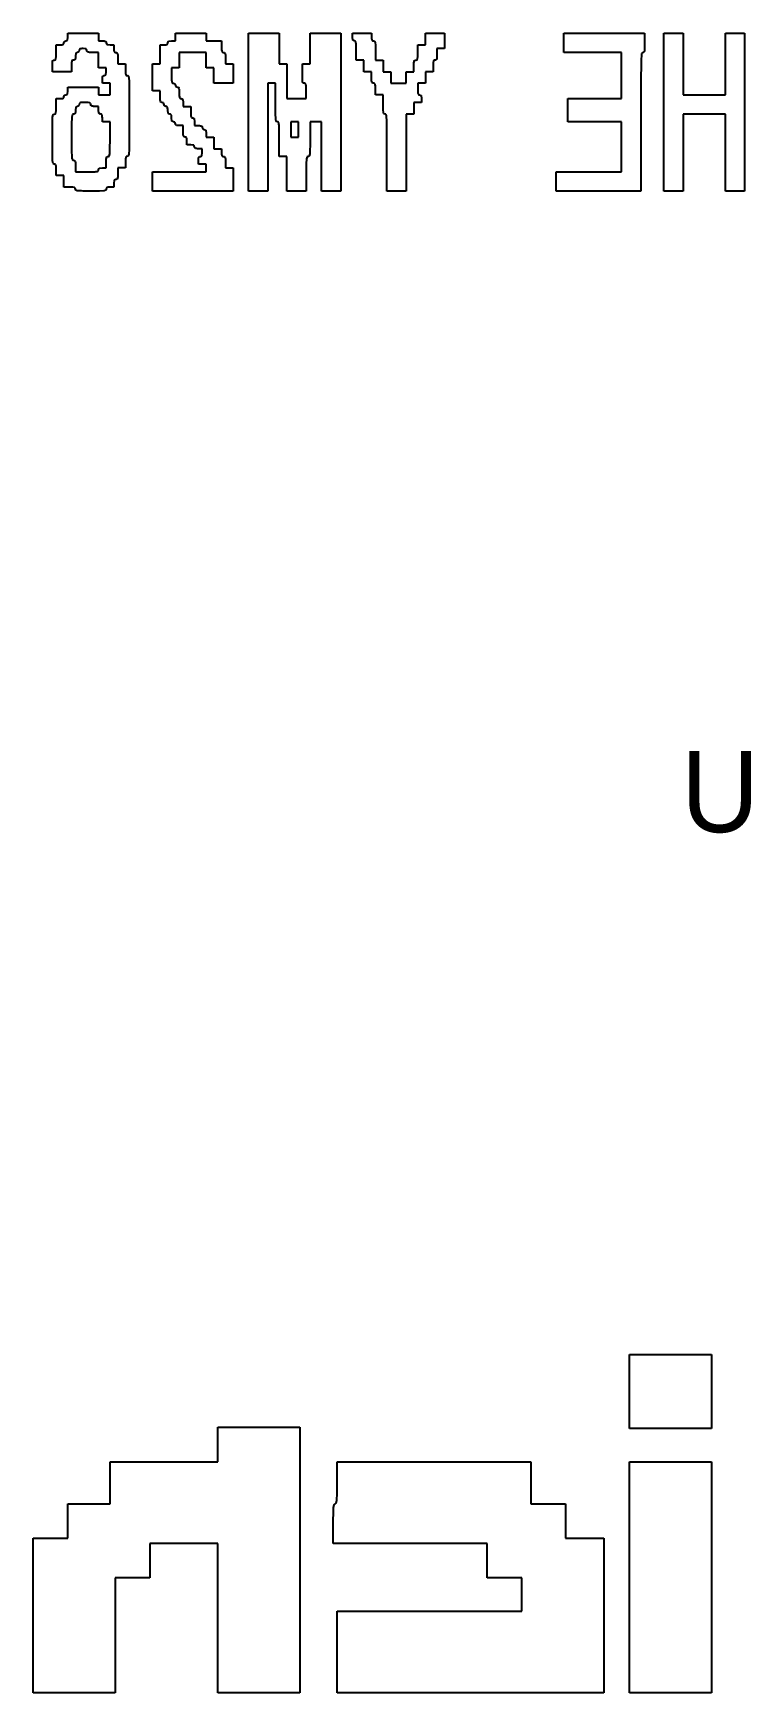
# Model space of a CAD drawing. Header units: millimetres. Extents: x 1.5 to 5.45, y 1.5 to 5.45.
# Drawn here: x 3.18 to 3.575, y 3.652 to 4.574 of the extents above; entities that cross this region are included whole.
import ezdxf

# ---------------------------------------------------------------- set-up
doc = ezdxf.new("R2010")
doc.units = ezdxf.units.MM
doc.header["$MEASUREMENT"] = 0
doc.layers.add('BottomOverlay', color=54, linetype='Continuous')
doc.layers.add('TopOverlay', color=2, linetype='Continuous')

# ---------------------------------------------------------------- blocks, each defined once
blk = doc.blocks.new('NATALIE_MD_1')
at = {"layer": 'BottomOverlay'}
for p, q in [((0.31144, 0.51889), (0.31144, 0.56)), ((0.31144, 0.56), (0.35701, 0.56)), ((0.35701, 0.56), (0.35701, 0.51889)), ((0.0829, 0.50045), (0.0829, 0.51959)), ((0.0829, 0.51959), (0.12846, 0.51959)), ((0.12846, 0.51959), (0.12846, 0.37215)), ((0.31144, 0.51889), (0.31144, 0.51889)), ((0.35701, 0.51889), (0.31144, 0.51889)), ((0.02309, 0.47706), (0.02309, 0.50045)), ((0.02309, 0.50045), (0.0829, 0.50045)), ((0.14911, 0.48876), (0.14911, 0.50045)), ((0.14911, 0.50045), (0.25662, 0.50045)), ((0.25662, 0.50045), (0.25662, 0.47706)), ((0.31144, 0.37215), (0.31144, 0.50045)), ((0.31144, 0.50045), (0.35701, 0.50045)), ((0.35701, 0.50045), (0.35701, 0.37215)), ((0.14907, 0.48274), (0.14911, 0.48876)), ((0.14859, 0.47749), (0.14892, 0.47919)), ((0.14892, 0.47919), (0.14907, 0.48274)), ((-0.0004, 0.45792), (-0.0004, 0.47706)), ((-0.0004, 0.47706), (0.02309, 0.47706)), ((0.14698, 0.46921), (0.147, 0.47054)), ((0.147, 0.47054), (0.14701, 0.47171)), ((0.14701, 0.47171), (0.14704, 0.47274)), ((0.14704, 0.47274), (0.14707, 0.47363)), ((0.14707, 0.47363), (0.14712, 0.4744)), ((0.14712, 0.4744), (0.14717, 0.47505)), ((0.14717, 0.47505), (0.14723, 0.47559)), ((0.14723, 0.47559), (0.14731, 0.47604)), ((0.14731, 0.47604), (0.14739, 0.47639)), ((0.14739, 0.47639), (0.1475, 0.47665)), ((0.1475, 0.47665), (0.14761, 0.47684)), ((0.14761, 0.47684), (0.14774, 0.47697)), ((0.14774, 0.47697), (0.14788, 0.47704)), ((0.14788, 0.47704), (0.14804, 0.47706)), ((0.14804, 0.47706), (0.14859, 0.47749)), ((0.25662, 0.47706), (0.27584, 0.47706)), ((0.27584, 0.47706), (0.27584, 0.45792)), ((0.14697, 0.46607), (0.14698, 0.46773)), ((0.14697, 0.45509), (0.14697, 0.46607)), ((0.14698, 0.46773), (0.14698, 0.46921)), ((-0.01963, 0.37215), (-0.01963, 0.45792)), ((-0.01963, 0.45792), (-0.0004, 0.45792)), ((0.0829, 0.45509), (0.04516, 0.45509)), ((0.04516, 0.45509), (0.04516, 0.43595)), ((0.0829, 0.37215), (0.0829, 0.45509)), ((0.23241, 0.45509), (0.14697, 0.45509)), ((0.23241, 0.43595), (0.23241, 0.45509)), ((0.27584, 0.45792), (0.2972, 0.45792)), ((0.2972, 0.45792), (0.2972, 0.41503)), ((0.04516, 0.43595), (0.02594, 0.43595)), ((0.02594, 0.43595), (0.02594, 0.40405)), ((0.25163, 0.43595), (0.23241, 0.43595)), ((0.25163, 0.41752), (0.25163, 0.43595)), ((0.14911, 0.37215), (0.14911, 0.41752)), ((0.14911, 0.41752), (0.25163, 0.41752)), ((0.2972, 0.41503), (0.2972, 0.41503)), ((0.2972, 0.41503), (0.2972, 0.37215)), ((0.02594, 0.40405), (0.02594, 0.40405)), ((0.02594, 0.40405), (0.02594, 0.37215)), ((0.02594, 0.37215), (-0.01963, 0.37215)), ((0.12846, 0.37215), (0.0829, 0.37215)), ((0.2972, 0.37215), (0.14911, 0.37215)), ((0.31144, 0.37215), (0.31144, 0.37215)), ((0.35701, 0.37215), (0.31144, 0.37215))]:
    blk.add_line(p, q, dxfattribs=at)
blk = doc.blocks.new('NATALIE_HEART_FIRE_4')
at = {"layer": 'BottomOverlay'}
for p, q in [((-0.05686, -0.02209), (-0.05686, -0.01781)), ((-0.05686, -0.01781), (-0.05473, -0.01781)), ((-0.05473, -0.01781), (-0.05413, -0.0178)), ((-0.05413, -0.0178), (-0.05364, -0.01777)), ((-0.05364, -0.01777), (-0.05327, -0.01771)), ((-0.05327, -0.01771), (-0.05299, -0.01761)), ((-0.05299, -0.01761), (-0.0528, -0.01747)), ((-0.0528, -0.01747), (-0.05268, -0.01728)), ((-0.05268, -0.01728), (-0.05261, -0.01704)), ((-0.05261, -0.01704), (-0.05259, -0.01674)), ((-0.05259, -0.01674), (-0.05233, -0.01594)), ((-0.05233, -0.01594), (-0.05153, -0.01567)), ((-0.05153, -0.01567), (-0.05066, -0.01527)), ((-0.05066, -0.01527), (-0.05046, -0.01354)), ((-0.05046, -0.01354), (-0.05046, -0.0114)), ((-0.05046, -0.0114), (-0.03338, -0.0114)), ((-0.03338, -0.0114), (-0.03338, -0.01567)), ((-0.03338, -0.01567), (-0.03124, -0.01567)), ((-0.03124, -0.01567), (-0.03064, -0.01568)), ((-0.03064, -0.01568), (-0.03016, -0.01571)), ((-0.03016, -0.01571), (-0.02978, -0.01578)), ((-0.02978, -0.01578), (-0.02951, -0.01587)), ((-0.02951, -0.01587), (-0.02931, -0.01601)), ((-0.02931, -0.01601), (-0.02919, -0.0162)), ((-0.02919, -0.0162), (-0.02912, -0.01644)), ((-0.02912, -0.01644), (-0.0291, -0.01674)), ((-0.0291, -0.01674), (-0.02871, -0.01761)), ((-0.02871, -0.01761), (-0.02697, -0.01781)), ((-0.02697, -0.01781), (-0.02483, -0.01781)), ((-0.02483, -0.01781), (-0.02483, -0.01995)), ((0.00079, -0.0285), (0.00079, -0.01781)), ((0.00079, -0.01781), (0.00292, -0.01781)), ((0.00292, -0.01781), (0.00353, -0.0178)), ((0.00353, -0.0178), (0.00401, -0.01777)), ((0.00401, -0.01777), (0.00438, -0.01771)), ((0.00438, -0.01771), (0.00466, -0.01761)), ((0.00466, -0.01761), (0.00485, -0.01747)), ((0.00485, -0.01747), (0.00497, -0.01728)), ((0.00497, -0.01728), (0.00504, -0.01704)), ((0.00504, -0.01704), (0.00506, -0.01674)), ((0.00506, -0.01674), (0.00546, -0.01587)), ((0.00546, -0.01587), (0.00719, -0.01567)), ((0.00719, -0.01567), (0.00933, -0.01567)), ((0.00933, -0.01567), (0.00933, -0.0114)), ((0.00933, -0.0114), (0.02641, -0.0114)), ((0.02641, -0.0114), (0.02641, -0.01567)), ((0.02641, -0.01567), (0.03495, -0.01567)), ((0.03495, -0.01567), (0.03495, -0.01888)), ((0.0499, -0.09905), (0.0499, -0.0114)), ((0.0499, -0.0114), (0.06698, -0.0114)), ((0.06698, -0.0114), (0.06698, -0.0285)), ((0.08406, -0.0285), (0.08406, -0.0114)), ((0.08406, -0.0114), (0.10114, -0.0114)), ((0.10114, -0.0114), (0.10114, -0.09905)), ((0.10755, -0.01354), (0.10755, -0.0114)), ((0.10755, -0.0114), (0.11822, -0.0114)), ((0.10775, -0.01527), (0.10755, -0.01354)), ((0.10861, -0.01567), (0.10775, -0.01527)), ((0.10879, -0.01568), (0.10861, -0.01567)), ((0.10895, -0.0157), (0.10879, -0.01568)), ((0.10908, -0.01574), (0.10895, -0.0157)), ((0.1092, -0.01581), (0.10908, -0.01574)), ((0.1093, -0.01591), (0.1092, -0.01581)), ((0.10939, -0.01605), (0.1093, -0.01591)), ((0.10946, -0.01624), (0.10939, -0.01605)), ((0.10952, -0.01648), (0.10946, -0.01624)), ((0.10957, -0.01677), (0.10952, -0.01648)), ((0.10961, -0.01713), (0.10957, -0.01677)), ((0.10964, -0.01757), (0.10961, -0.01713)), ((0.10966, -0.01808), (0.10964, -0.01757)), ((0.10967, -0.01867), (0.10966, -0.01808)), ((0.11822, -0.0114), (0.11822, -0.01354)), ((0.11822, -0.01354), (0.11823, -0.01414)), ((0.11823, -0.01414), (0.11826, -0.01462)), ((0.11826, -0.01462), (0.11833, -0.01499)), ((0.11833, -0.01499), (0.11842, -0.01527)), ((0.11842, -0.01527), (0.11856, -0.01547)), ((0.11856, -0.01547), (0.11875, -0.01559)), ((0.11875, -0.01559), (0.11899, -0.01565)), ((0.11899, -0.01565), (0.11929, -0.01567)), ((0.11929, -0.01567), (0.11988, -0.01581)), ((0.11988, -0.01581), (0.1202, -0.01648)), ((0.1202, -0.01648), (0.12033, -0.01808)), ((0.12033, -0.01808), (0.12036, -0.02102)), ((0.14385, -0.02209), (0.14385, -0.01781)), ((0.14385, -0.01781), (0.14812, -0.01781)), ((0.14812, -0.01781), (0.14812, -0.0114)), ((0.14812, -0.0114), (0.15879, -0.0114)), ((0.15879, -0.0114), (0.15879, -0.01995)), ((0.22498, -0.02209), (0.22498, -0.0114)), ((0.22498, -0.0114), (0.26982, -0.0114)), ((0.26982, -0.0184), (0.26981, -0.01909)), ((0.26982, -0.0114), (0.26982, -0.01674)), ((0.26982, -0.01674), (0.26982, -0.01762)), ((0.26982, -0.01762), (0.26982, -0.0184)), ((0.2805, -0.09905), (0.2805, -0.0114)), ((0.2805, -0.0114), (0.29117, -0.0114)), ((0.29117, -0.0114), (0.29117, -0.0456)), ((0.31466, -0.0456), (0.31466, -0.0114)), ((0.31466, -0.0114), (0.32534, -0.0114)), ((0.32534, -0.0114), (0.32534, -0.09905)), ((-0.05896, -0.02787), (-0.05891, -0.0273)), ((-0.05891, -0.0273), (-0.05882, -0.0269)), ((-0.05882, -0.0269), (-0.05869, -0.02662)), ((-0.05869, -0.02662), (-0.0585, -0.02646)), ((-0.0585, -0.02646), (-0.05825, -0.02638)), ((-0.05825, -0.02638), (-0.05793, -0.02636)), ((-0.05793, -0.02636), (-0.05735, -0.02625)), ((-0.05735, -0.02625), (-0.05703, -0.02569)), ((-0.05703, -0.02569), (-0.05689, -0.02441)), ((-0.05689, -0.02441), (-0.05686, -0.02209)), ((-0.04814, -0.0269), (-0.04829, -0.02787)), ((-0.04782, -0.02646), (-0.04814, -0.0269)), ((-0.04725, -0.02636), (-0.04782, -0.02646)), ((-0.04695, -0.02634), (-0.04725, -0.02636)), ((-0.04671, -0.02628), (-0.04695, -0.02634)), ((-0.04653, -0.02616), (-0.04671, -0.02628)), ((-0.04639, -0.02596), (-0.04653, -0.02616)), ((-0.04629, -0.02568), (-0.04639, -0.02596)), ((-0.04623, -0.02531), (-0.04629, -0.02568)), ((-0.0462, -0.02483), (-0.04623, -0.02531)), ((-0.04619, -0.02422), (-0.0462, -0.02483)), ((-0.04599, -0.02249), (-0.04619, -0.02422)), ((-0.04512, -0.02209), (-0.04599, -0.02249)), ((-0.04432, -0.02182), (-0.04512, -0.02209)), ((-0.04405, -0.02102), (-0.04432, -0.02182)), ((-0.04403, -0.02072), (-0.04405, -0.02102)), ((-0.04397, -0.02048), (-0.04403, -0.02072)), ((-0.04385, -0.02029), (-0.04397, -0.02048)), ((-0.04365, -0.02015), (-0.04385, -0.02029)), ((-0.04337, -0.02005), (-0.04365, -0.02015)), ((-0.043, -0.01999), (-0.04337, -0.02005)), ((-0.04252, -0.01996), (-0.043, -0.01999)), ((-0.04192, -0.01995), (-0.04252, -0.01996)), ((-0.04018, -0.02015), (-0.04192, -0.01995)), ((-0.03978, -0.02102), (-0.04018, -0.02015)), ((-0.03976, -0.02134), (-0.03978, -0.02102)), ((-0.03968, -0.02159), (-0.03976, -0.02134)), ((-0.03952, -0.02177), (-0.03968, -0.02159)), ((-0.03925, -0.02191), (-0.03952, -0.02177)), ((-0.03884, -0.022), (-0.03925, -0.02191)), ((-0.03828, -0.02205), (-0.03884, -0.022)), ((-0.03753, -0.02208), (-0.03828, -0.02205)), ((-0.03658, -0.02209), (-0.03753, -0.02208)), ((-0.03338, -0.02209), (-0.03658, -0.02209)), ((-0.03338, -0.03064), (-0.03338, -0.02209)), ((-0.02483, -0.01995), (-0.02483, -0.02055)), ((-0.02483, -0.02055), (-0.02479, -0.02103)), ((-0.02479, -0.02103), (-0.02473, -0.02141)), ((-0.02473, -0.02141), (-0.02463, -0.02169)), ((-0.02463, -0.02169), (-0.0245, -0.02188)), ((-0.0245, -0.02188), (-0.02431, -0.022)), ((-0.02431, -0.022), (-0.02407, -0.02207)), ((-0.02407, -0.02207), (-0.02377, -0.02209)), ((-0.02377, -0.02209), (-0.0232, -0.02219)), ((-0.0232, -0.02219), (-0.02288, -0.02262)), ((-0.02288, -0.02262), (-0.02273, -0.02359)), ((-0.02273, -0.02359), (-0.0227, -0.02529)), ((-0.0227, -0.02529), (-0.0227, -0.0285)), ((0.02641, -0.02209), (0.01146, -0.02209)), ((0.01146, -0.02209), (0.01146, -0.03064)), ((0.02641, -0.03064), (0.02641, -0.02209)), ((0.03495, -0.01888), (0.03496, -0.01984)), ((0.03496, -0.01984), (0.03498, -0.02058)), ((0.03498, -0.02058), (0.03504, -0.02115)), ((0.03504, -0.02115), (0.03513, -0.02155)), ((0.03513, -0.02155), (0.03526, -0.02182)), ((0.03526, -0.02182), (0.03545, -0.02199)), ((0.03545, -0.02199), (0.0357, -0.02207)), ((0.0357, -0.02207), (0.03602, -0.02209)), ((0.03602, -0.02209), (0.03659, -0.02219)), ((0.03659, -0.02219), (0.03691, -0.02262)), ((0.03691, -0.02262), (0.03705, -0.02359)), ((0.03705, -0.02359), (0.03709, -0.02529)), ((0.03709, -0.02529), (0.03709, -0.0285)), ((0.10968, -0.01936), (0.10967, -0.01867)), ((0.10968, -0.02014), (0.10968, -0.01936)), ((0.10968, -0.02102), (0.10968, -0.02014)), ((0.10968, -0.02636), (0.10968, -0.02102)), ((0.11395, -0.02636), (0.10968, -0.02636)), ((0.11395, -0.03277), (0.11395, -0.02636)), ((0.12036, -0.02102), (0.12036, -0.02636)), ((0.12036, -0.02636), (0.12463, -0.02636)), ((0.12463, -0.02636), (0.12463, -0.03277)), ((0.14174, -0.02787), (0.1418, -0.0273)), ((0.1418, -0.0273), (0.14189, -0.0269)), ((0.14189, -0.0269), (0.14202, -0.02662)), ((0.14202, -0.02662), (0.14221, -0.02646)), ((0.14221, -0.02646), (0.14246, -0.02638)), ((0.14246, -0.02638), (0.14278, -0.02636)), ((0.14278, -0.02636), (0.14336, -0.02625)), ((0.14336, -0.02625), (0.14368, -0.02569)), ((0.14368, -0.02569), (0.14382, -0.02441)), ((0.14382, -0.02441), (0.14385, -0.02209)), ((0.15256, -0.0269), (0.15242, -0.02787)), ((0.15289, -0.02646), (0.15256, -0.0269)), ((0.15345, -0.02636), (0.15289, -0.02646)), ((0.15377, -0.02634), (0.15345, -0.02636)), ((0.15402, -0.02626), (0.15377, -0.02634)), ((0.15421, -0.0261), (0.15402, -0.02626)), ((0.15434, -0.02583), (0.15421, -0.0261)), ((0.15443, -0.02542), (0.15434, -0.02583)), ((0.15449, -0.02486), (0.15443, -0.02542)), ((0.15451, -0.02411), (0.15449, -0.02486)), ((0.15452, -0.02316), (0.15451, -0.02411)), ((0.15879, -0.01995), (0.15452, -0.01995)), ((0.15452, -0.01995), (0.15452, -0.02316)), ((0.25701, -0.02209), (0.22498, -0.02209)), ((0.25701, -0.04774), (0.25701, -0.02209)), ((0.26782, -0.02703), (0.2677, -0.03847)), ((0.26814, -0.02274), (0.26782, -0.02703)), ((0.26875, -0.02209), (0.26814, -0.02274)), ((0.26893, -0.02208), (0.26875, -0.02209)), ((0.26909, -0.02206), (0.26893, -0.02208)), ((0.26922, -0.02202), (0.26909, -0.02206)), ((0.26934, -0.02195), (0.26922, -0.02202)), ((0.26944, -0.02185), (0.26934, -0.02195)), ((0.26953, -0.02171), (0.26944, -0.02185)), ((0.2696, -0.02152), (0.26953, -0.02171)), ((0.26966, -0.02128), (0.2696, -0.02152)), ((0.26971, -0.02099), (0.26966, -0.02128)), ((0.26975, -0.02063), (0.26971, -0.02099)), ((0.26978, -0.02019), (0.26975, -0.02063)), ((0.2698, -0.01968), (0.26978, -0.02019)), ((0.26981, -0.01909), (0.2698, -0.01968)), ((-0.059, -0.02957), (-0.05899, -0.02861)), ((-0.059, -0.03277), (-0.059, -0.02957)), ((-0.04832, -0.03277), (-0.059, -0.03277)), ((-0.05899, -0.02861), (-0.05896, -0.02787)), ((-0.04829, -0.02787), (-0.04832, -0.02957)), ((-0.04832, -0.02957), (-0.04832, -0.03277)), ((-0.0291, -0.03064), (-0.03338, -0.03064)), ((-0.03124, -0.03705), (-0.03123, -0.03645)), ((-0.03123, -0.03645), (-0.0312, -0.03597)), ((-0.0312, -0.03597), (-0.03114, -0.03559)), ((-0.03114, -0.03559), (-0.03104, -0.03531)), ((-0.03104, -0.03531), (-0.0309, -0.03512)), ((-0.0309, -0.03512), (-0.03072, -0.035)), ((-0.03072, -0.035), (-0.03047, -0.03493)), ((-0.03047, -0.03493), (-0.03017, -0.03491)), ((-0.03017, -0.03491), (-0.02931, -0.03451)), ((-0.02931, -0.03451), (-0.0291, -0.03277)), ((-0.0291, -0.03277), (-0.0291, -0.03064)), ((-0.0227, -0.0285), (-0.01843, -0.0285)), ((-0.01843, -0.0285), (-0.01843, -0.03171)), ((-0.01843, -0.03171), (-0.01842, -0.03266)), ((-0.01842, -0.03266), (-0.0184, -0.03341)), ((-0.0184, -0.03341), (-0.01834, -0.03397)), ((-0.01834, -0.03397), (-0.01825, -0.03438)), ((-0.01825, -0.03438), (-0.01812, -0.03465)), ((-0.01812, -0.03465), (-0.01793, -0.03481)), ((-0.01793, -0.03481), (-0.01768, -0.03489)), ((-0.01768, -0.03489), (-0.01736, -0.03491)), ((-0.01736, -0.03491), (-0.01675, -0.03531)), ((-0.01675, -0.03531), (-0.01643, -0.03785)), ((-0.00348, -0.04346), (-0.00348, -0.0285)), ((-0.00348, -0.0285), (0.00079, -0.0285)), ((0.01146, -0.03064), (0.00719, -0.03064)), ((0.00719, -0.03064), (0.00719, -0.03491)), ((0.00719, -0.03491), (0.00719, -0.03561)), ((0.00719, -0.03561), (0.0072, -0.03622)), ((0.0072, -0.03622), (0.00721, -0.03676)), ((0.00721, -0.03676), (0.00722, -0.03723)), ((0.03068, -0.03064), (0.02641, -0.03064)), ((0.03068, -0.03919), (0.03068, -0.03064)), ((0.03709, -0.0285), (0.04136, -0.0285)), ((0.04136, -0.0285), (0.04136, -0.03919)), ((0.06698, -0.0285), (0.07125, -0.0285)), ((0.07125, -0.0285), (0.07125, -0.04774)), ((0.07979, -0.03384), (0.07979, -0.0285)), ((0.07979, -0.0285), (0.08406, -0.0285)), ((0.07982, -0.03678), (0.07979, -0.03384)), ((0.07995, -0.03839), (0.07982, -0.03678)), ((0.11822, -0.03277), (0.11395, -0.03277)), ((0.11822, -0.03598), (0.11822, -0.03277)), ((0.11826, -0.03769), (0.11822, -0.03598)), ((0.12463, -0.03277), (0.1289, -0.03277)), ((0.1289, -0.03277), (0.1289, -0.03919)), ((0.13744, -0.03919), (0.13744, -0.03277)), ((0.13744, -0.03277), (0.14171, -0.03277)), ((0.14171, -0.02957), (0.14172, -0.02861)), ((0.14171, -0.03277), (0.14171, -0.02957)), ((0.14172, -0.02861), (0.14174, -0.02787)), ((0.15239, -0.03277), (0.14812, -0.03277)), ((0.14812, -0.03277), (0.14812, -0.03919)), ((0.15242, -0.02787), (0.15239, -0.02957)), ((0.15239, -0.02957), (0.15239, -0.03277)), ((-0.05259, -0.04667), (-0.05233, -0.04587)), ((-0.05233, -0.04587), (-0.05153, -0.0456)), ((-0.05153, -0.0456), (-0.05066, -0.0452)), ((-0.05066, -0.0452), (-0.05046, -0.04346)), ((-0.05046, -0.04346), (-0.05046, -0.04133)), ((-0.05046, -0.04133), (-0.03338, -0.04133)), ((-0.03338, -0.04133), (-0.03338, -0.0456)), ((-0.03338, -0.0456), (-0.02697, -0.0456)), ((-0.03124, -0.03919), (-0.03124, -0.03705)), ((-0.02697, -0.03919), (-0.03124, -0.03919)), ((-0.02697, -0.0456), (-0.02697, -0.03919)), ((-0.01643, -0.03785), (-0.01631, -0.04453)), ((-0.01631, -0.04453), (-0.0163, -0.05736)), ((0.00079, -0.04346), (-0.00348, -0.04346)), ((0.00079, -0.04667), (0.00079, -0.04346)), ((0.00722, -0.03723), (0.00724, -0.03764)), ((0.00724, -0.03764), (0.00727, -0.03799)), ((0.00727, -0.03799), (0.00731, -0.03828)), ((0.00731, -0.03828), (0.00736, -0.03852)), ((0.00736, -0.03852), (0.00742, -0.03872)), ((0.00742, -0.03872), (0.00749, -0.03887)), ((0.00749, -0.03887), (0.00758, -0.03899)), ((0.00758, -0.03899), (0.00768, -0.03907)), ((0.00768, -0.03907), (0.0078, -0.03913)), ((0.0078, -0.03913), (0.00793, -0.03917)), ((0.00793, -0.03917), (0.00809, -0.03918)), ((0.00809, -0.03918), (0.00826, -0.03919)), ((0.00826, -0.03919), (0.00906, -0.03946)), ((0.00906, -0.03946), (0.00959, -0.04106)), ((0.00959, -0.04106), (0.0104, -0.04133)), ((0.0104, -0.04133), (0.01096, -0.04143)), ((0.01096, -0.04143), (0.01128, -0.04186)), ((0.01128, -0.04186), (0.01143, -0.04283)), ((0.01143, -0.04283), (0.01146, -0.04453)), ((0.01146, -0.04453), (0.01147, -0.04549)), ((0.01147, -0.04549), (0.0115, -0.04624)), ((0.04136, -0.03919), (0.03068, -0.03919)), ((0.06484, -0.03919), (0.06057, -0.03919)), ((0.06057, -0.03919), (0.06057, -0.09905)), ((0.06484, -0.04988), (0.06484, -0.03919)), ((0.08027, -0.03906), (0.07995, -0.03839)), ((0.08086, -0.03919), (0.08027, -0.03906)), ((0.08103, -0.03919), (0.08086, -0.03919)), ((0.08118, -0.03921), (0.08103, -0.03919)), ((0.08132, -0.03925), (0.08118, -0.03921)), ((0.08144, -0.03931), (0.08132, -0.03925)), ((0.08154, -0.03939), (0.08144, -0.03931)), ((0.08163, -0.03951), (0.08154, -0.03939)), ((0.0817, -0.03966), (0.08163, -0.03951)), ((0.08176, -0.03986), (0.0817, -0.03966)), ((0.08181, -0.0401), (0.08176, -0.03986)), ((0.08185, -0.04039), (0.08181, -0.0401)), ((0.08187, -0.04074), (0.08185, -0.04039)), ((0.0819, -0.04114), (0.08187, -0.04074)), ((0.08191, -0.04161), (0.0819, -0.04114)), ((0.08192, -0.04216), (0.08191, -0.04161)), ((0.08192, -0.04277), (0.08192, -0.04216)), ((0.08192, -0.04346), (0.08192, -0.04277)), ((0.08192, -0.04774), (0.08192, -0.04346)), ((0.1184, -0.03865), (0.11826, -0.03769)), ((0.11872, -0.03909), (0.1184, -0.03865)), ((0.11929, -0.03919), (0.11872, -0.03909)), ((0.11961, -0.03921), (0.11929, -0.03919)), ((0.11986, -0.03929), (0.11961, -0.03921)), ((0.12005, -0.03945), (0.11986, -0.03929)), ((0.12018, -0.03972), (0.12005, -0.03945)), ((0.12027, -0.04013), (0.12018, -0.03972)), ((0.12032, -0.04069), (0.12027, -0.04013)), ((0.12035, -0.04144), (0.12032, -0.04069)), ((0.12036, -0.0424), (0.12035, -0.04144)), ((0.12036, -0.0456), (0.12036, -0.0424)), ((0.12463, -0.0456), (0.12036, -0.0456)), ((0.12463, -0.05095), (0.12463, -0.0456)), ((0.1289, -0.03919), (0.13744, -0.03919)), ((0.14812, -0.03919), (0.14385, -0.03919)), ((0.14385, -0.03919), (0.14385, -0.0424)), ((0.14385, -0.0424), (0.14385, -0.04335)), ((0.14385, -0.04335), (0.14388, -0.0441)), ((0.14388, -0.0441), (0.14393, -0.04466)), ((0.14393, -0.04466), (0.14402, -0.04507)), ((0.14402, -0.04507), (0.14416, -0.04534)), ((0.14416, -0.04534), (0.14435, -0.0455)), ((0.14435, -0.0455), (0.14459, -0.04558)), ((0.14459, -0.04558), (0.14491, -0.0456)), ((0.14491, -0.0456), (0.14578, -0.046)), ((0.14578, -0.046), (0.14598, -0.04774)), ((0.2677, -0.03847), (0.26769, -0.06057)), ((0.29117, -0.0456), (0.31466, -0.0456)), ((-0.05703, -0.05562), (-0.05689, -0.05434)), ((-0.05689, -0.05434), (-0.05686, -0.05201)), ((-0.05686, -0.05201), (-0.05686, -0.04774)), ((-0.05686, -0.04774), (-0.05473, -0.04774)), ((-0.05473, -0.04774), (-0.05413, -0.04773)), ((-0.05413, -0.04773), (-0.05364, -0.0477)), ((-0.05364, -0.0477), (-0.05327, -0.04764)), ((-0.05327, -0.04764), (-0.05299, -0.04754)), ((-0.05299, -0.04754), (-0.0528, -0.0474)), ((-0.0528, -0.0474), (-0.05268, -0.04721)), ((-0.05268, -0.04721), (-0.05261, -0.04697)), ((-0.05261, -0.04697), (-0.05259, -0.04667)), ((-0.04623, -0.05524), (-0.04629, -0.05561)), ((-0.0462, -0.05476), (-0.04623, -0.05524)), ((-0.04623, -0.05524), (-0.04623, -0.05524)), ((-0.04619, -0.05415), (-0.0462, -0.05476)), ((-0.0462, -0.05476), (-0.0462, -0.05476)), ((-0.04599, -0.05242), (-0.04619, -0.05415)), ((-0.04619, -0.05415), (-0.04619, -0.05415)), ((-0.04512, -0.05201), (-0.04599, -0.05242)), ((-0.04599, -0.05242), (-0.04599, -0.05242)), ((-0.04432, -0.05175), (-0.04512, -0.05201)), ((-0.04512, -0.05201), (-0.04512, -0.05201)), ((-0.04405, -0.05095), (-0.04432, -0.05175)), ((-0.04432, -0.05175), (-0.04432, -0.05175)), ((-0.04403, -0.05063), (-0.04405, -0.05095)), ((-0.04405, -0.05095), (-0.04405, -0.05095)), ((-0.04395, -0.05038), (-0.04403, -0.05063)), ((-0.04403, -0.05063), (-0.04403, -0.05063)), ((-0.04379, -0.05019), (-0.04395, -0.05038)), ((-0.04395, -0.05038), (-0.04395, -0.05038)), ((-0.04352, -0.05006), (-0.04379, -0.05019)), ((-0.04379, -0.05019), (-0.04379, -0.05019)), ((-0.04311, -0.04997), (-0.04352, -0.05006)), ((-0.04352, -0.05006), (-0.04352, -0.05006)), ((-0.04255, -0.04991), (-0.04311, -0.04997)), ((-0.04311, -0.04997), (-0.04311, -0.04997)), ((-0.0418, -0.04988), (-0.04255, -0.04991)), ((-0.04255, -0.04991), (-0.04255, -0.04991)), ((-0.04085, -0.04988), (-0.0418, -0.04988)), ((-0.0418, -0.04988), (-0.0418, -0.04988)), ((-0.03915, -0.04991), (-0.04085, -0.04988)), ((-0.04085, -0.04988), (-0.04085, -0.04988)), ((-0.03818, -0.05006), (-0.03915, -0.04991)), ((-0.03915, -0.04991), (-0.03915, -0.04991)), ((-0.03775, -0.05038), (-0.03818, -0.05006)), ((-0.03818, -0.05006), (-0.03818, -0.05006)), ((-0.03765, -0.05095), (-0.03775, -0.05038)), ((-0.03775, -0.05038), (-0.03775, -0.05038)), ((-0.03763, -0.05125), (-0.03765, -0.05095)), ((-0.03765, -0.05095), (-0.03765, -0.05095)), ((-0.03756, -0.05149), (-0.03763, -0.05125)), ((-0.03763, -0.05125), (-0.03763, -0.05125)), ((-0.03744, -0.05168), (-0.03756, -0.05149)), ((-0.03756, -0.05149), (-0.03756, -0.05149)), ((-0.03725, -0.05181), (-0.03744, -0.05168)), ((-0.03744, -0.05168), (-0.03744, -0.05168)), ((-0.03697, -0.05191), (-0.03725, -0.05181)), ((-0.03725, -0.05181), (-0.03725, -0.05181)), ((-0.0366, -0.05197), (-0.03697, -0.05191)), ((-0.03697, -0.05191), (-0.03697, -0.05191)), ((-0.03611, -0.05201), (-0.0366, -0.05197)), ((-0.0366, -0.05197), (-0.0366, -0.05197)), ((-0.03551, -0.05201), (-0.03611, -0.05201)), ((-0.03611, -0.05201), (-0.03611, -0.05201)), ((-0.03338, -0.05201), (-0.03551, -0.05201)), ((-0.03551, -0.05201), (-0.03551, -0.05201)), ((-0.03338, -0.05415), (-0.03338, -0.05201)), ((-0.03338, -0.05201), (-0.03338, -0.05201)), ((-0.03318, -0.05589), (-0.03338, -0.05415)), ((-0.03338, -0.05415), (-0.03338, -0.05415)), ((0.00082, -0.04837), (0.00079, -0.04667)), ((0.00097, -0.04934), (0.00082, -0.04837)), ((0.00129, -0.04978), (0.00097, -0.04934)), ((0.00186, -0.04988), (0.00129, -0.04978)), ((0.00266, -0.05015), (0.00186, -0.04988)), ((0.00319, -0.05175), (0.00266, -0.05015)), ((0.00399, -0.05201), (0.00319, -0.05175)), ((0.00429, -0.05203), (0.00399, -0.05201)), ((0.00453, -0.0521), (0.00429, -0.05203)), ((0.00472, -0.05222), (0.00453, -0.0521)), ((0.00486, -0.05242), (0.00472, -0.05222)), ((0.00495, -0.05269), (0.00486, -0.05242)), ((0.00502, -0.05307), (0.00495, -0.05269)), ((0.00505, -0.05355), (0.00502, -0.05307)), ((0.00506, -0.05415), (0.00505, -0.05355)), ((0.00526, -0.05589), (0.00506, -0.05415)), ((0.0115, -0.04624), (0.01155, -0.0468)), ((0.01155, -0.0468), (0.01164, -0.04721)), ((0.01164, -0.04721), (0.01178, -0.04748)), ((0.01178, -0.04748), (0.01196, -0.04764)), ((0.01196, -0.04764), (0.01221, -0.04772)), ((0.01221, -0.04772), (0.01253, -0.04774)), ((0.01253, -0.04774), (0.0134, -0.04814)), ((0.0134, -0.04814), (0.0136, -0.04988)), ((0.0136, -0.04988), (0.0136, -0.05201)), ((0.0136, -0.05201), (0.01787, -0.05201)), ((0.01787, -0.05201), (0.01787, -0.05522)), ((0.01787, -0.05522), (0.01788, -0.05618)), ((0.06486, -0.05591), (0.06484, -0.04988)), ((0.07125, -0.04774), (0.08192, -0.04774)), ((0.12466, -0.05389), (0.12463, -0.05095)), ((0.12479, -0.05549), (0.12466, -0.05389)), ((0.14598, -0.04988), (0.14171, -0.04988)), ((0.14171, -0.04988), (0.14171, -0.05629)), ((0.14598, -0.04774), (0.14598, -0.04988)), ((0.22712, -0.06057), (0.22712, -0.04774)), ((0.22712, -0.04774), (0.25701, -0.04774)), ((-0.059, -0.0662), (-0.05899, -0.06388)), ((-0.05899, -0.06388), (-0.05897, -0.06195)), ((-0.05897, -0.06195), (-0.05895, -0.06066)), ((-0.05895, -0.06066), (-0.05893, -0.05959)), ((-0.05893, -0.05959), (-0.05889, -0.05871)), ((-0.05889, -0.05871), (-0.05884, -0.058)), ((-0.05884, -0.058), (-0.05878, -0.05744)), ((-0.05878, -0.05744), (-0.05871, -0.05702)), ((-0.05871, -0.05702), (-0.05862, -0.05672)), ((-0.05862, -0.05672), (-0.05848, -0.05648)), ((-0.05848, -0.05648), (-0.05831, -0.05635)), ((-0.05831, -0.05635), (-0.05803, -0.05629)), ((-0.05803, -0.05629), (-0.05793, -0.05629)), ((-0.05793, -0.05629), (-0.05735, -0.05617)), ((-0.05735, -0.05617), (-0.05703, -0.05562)), ((-0.0483, -0.06185), (-0.04832, -0.06912)), ((-0.04818, -0.05803), (-0.0483, -0.06185)), ((-0.0483, -0.06185), (-0.0483, -0.06185)), ((-0.04786, -0.05654), (-0.04818, -0.05803)), ((-0.04818, -0.05803), (-0.04818, -0.05803)), ((-0.04725, -0.05629), (-0.04786, -0.05654)), ((-0.04786, -0.05654), (-0.04786, -0.05654)), ((-0.04695, -0.05627), (-0.04725, -0.05629)), ((-0.04725, -0.05629), (-0.04725, -0.05629)), ((-0.04671, -0.05621), (-0.04695, -0.05627)), ((-0.04695, -0.05627), (-0.04695, -0.05627)), ((-0.04653, -0.05608), (-0.04671, -0.05621)), ((-0.04671, -0.05621), (-0.04671, -0.05621)), ((-0.04639, -0.05589), (-0.04653, -0.05608)), ((-0.04653, -0.05608), (-0.04653, -0.05608)), ((-0.04629, -0.05561), (-0.04639, -0.05589)), ((-0.04639, -0.05589), (-0.04639, -0.05589)), ((-0.04629, -0.05561), (-0.04629, -0.05561)), ((-0.03231, -0.05629), (-0.03318, -0.05589)), ((-0.03318, -0.05589), (-0.03318, -0.05589)), ((-0.03201, -0.05631), (-0.03231, -0.05629)), ((-0.03231, -0.05629), (-0.03231, -0.05629)), ((-0.03177, -0.05637), (-0.03201, -0.05631)), ((-0.03201, -0.05631), (-0.03201, -0.05631)), ((-0.03158, -0.0565), (-0.03177, -0.05637)), ((-0.03177, -0.05637), (-0.03177, -0.05637)), ((-0.03144, -0.05669), (-0.03158, -0.0565)), ((-0.03158, -0.0565), (-0.03158, -0.0565)), ((-0.03134, -0.05697), (-0.03144, -0.05669)), ((-0.03144, -0.05669), (-0.03144, -0.05669)), ((-0.03128, -0.05734), (-0.03134, -0.05697)), ((-0.03134, -0.05697), (-0.03134, -0.05697)), ((-0.03125, -0.05783), (-0.03128, -0.05734)), ((-0.03128, -0.05734), (-0.03128, -0.05734)), ((-0.03124, -0.05843), (-0.03125, -0.05783)), ((-0.03125, -0.05783), (-0.03125, -0.05783)), ((-0.03124, -0.06057), (-0.03124, -0.05843)), ((-0.03124, -0.05843), (-0.03124, -0.05843)), ((-0.02697, -0.06057), (-0.03124, -0.06057)), ((-0.03124, -0.06057), (-0.03124, -0.06057)), ((-0.02697, -0.07019), (-0.02697, -0.06057)), ((-0.02697, -0.06057), (-0.02697, -0.06057)), ((-0.0163, -0.06427), (-0.01631, -0.06831)), ((-0.0163, -0.05736), (-0.0163, -0.06427)), ((0.00613, -0.05629), (0.00526, -0.05589)), ((0.00643, -0.05631), (0.00613, -0.05629)), ((0.00667, -0.05637), (0.00643, -0.05631)), ((0.00685, -0.0565), (0.00667, -0.05637)), ((0.00699, -0.05669), (0.00685, -0.0565)), ((0.00709, -0.05697), (0.00699, -0.05669)), ((0.00715, -0.05734), (0.00709, -0.05697)), ((0.00718, -0.05783), (0.00715, -0.05734)), ((0.00719, -0.05843), (0.00718, -0.05783)), ((0.00739, -0.06017), (0.00719, -0.05843)), ((0.00826, -0.06057), (0.00739, -0.06017)), ((0.00906, -0.06083), (0.00826, -0.06057)), ((0.00933, -0.06164), (0.00906, -0.06083)), ((0.00935, -0.06194), (0.00933, -0.06164)), ((0.00941, -0.06218), (0.00935, -0.06194)), ((0.00953, -0.06236), (0.00941, -0.06218)), ((0.00973, -0.0625), (0.00953, -0.06236)), ((0.01001, -0.0626), (0.00973, -0.0625)), ((0.01038, -0.06266), (0.01001, -0.0626)), ((0.01086, -0.06269), (0.01038, -0.06266)), ((0.01146, -0.0627), (0.01086, -0.06269)), ((0.0136, -0.0627), (0.01146, -0.0627)), ((0.0136, -0.06591), (0.0136, -0.0627)), ((0.01788, -0.05618), (0.0179, -0.05693)), ((0.0179, -0.05693), (0.01796, -0.05749)), ((0.01796, -0.05749), (0.01805, -0.05789)), ((0.01805, -0.05789), (0.01818, -0.05817)), ((0.01818, -0.05817), (0.01837, -0.05833)), ((0.01837, -0.05833), (0.01862, -0.05841)), ((0.01862, -0.05841), (0.01894, -0.05843)), ((0.01894, -0.05843), (0.0198, -0.05883)), ((0.0198, -0.05883), (0.02, -0.06057)), ((0.02, -0.06057), (0.02, -0.0627)), ((0.02, -0.0627), (0.02214, -0.0627)), ((0.02214, -0.0627), (0.02274, -0.06271)), ((0.02274, -0.06271), (0.02322, -0.06275)), ((0.02322, -0.06275), (0.0236, -0.06281)), ((0.0236, -0.06281), (0.02387, -0.0629)), ((0.02387, -0.0629), (0.02407, -0.06304)), ((0.02407, -0.06304), (0.02419, -0.06323)), ((0.02419, -0.06323), (0.02426, -0.06347)), ((0.02426, -0.06347), (0.02427, -0.06377)), ((0.02427, -0.06377), (0.02454, -0.06457)), ((0.06499, -0.0591), (0.06486, -0.05591)), ((0.06531, -0.06035), (0.06499, -0.0591)), ((0.06591, -0.06057), (0.06531, -0.06035)), ((0.066, -0.06057), (0.06591, -0.06057)), ((0.06625, -0.0606), (0.066, -0.06057)), ((0.06639, -0.06066), (0.06625, -0.0606)), ((0.06651, -0.06077), (0.06639, -0.06066)), ((0.06661, -0.06093), (0.06651, -0.06077)), ((0.0667, -0.06117), (0.06661, -0.06093)), ((0.06677, -0.06149), (0.0667, -0.06117)), ((0.06683, -0.0619), (0.06677, -0.06149)), ((0.06688, -0.06243), (0.06683, -0.0619)), ((0.06691, -0.06307), (0.06688, -0.06243)), ((0.06694, -0.06385), (0.06691, -0.06307)), ((0.06696, -0.06477), (0.06694, -0.06385)), ((0.07765, -0.06057), (0.07338, -0.06057)), ((0.07338, -0.06057), (0.07338, -0.06057)), ((0.07338, -0.06057), (0.07338, -0.06912)), ((0.07765, -0.06912), (0.07765, -0.06057)), ((0.07765, -0.06057), (0.07765, -0.06057)), ((0.09047, -0.06057), (0.08406, -0.06057)), ((0.08406, -0.06057), (0.08406, -0.07103)), ((0.09047, -0.09905), (0.09047, -0.06057)), ((0.12511, -0.05616), (0.12479, -0.05549)), ((0.1257, -0.05629), (0.12511, -0.05616)), ((0.12588, -0.0563), (0.1257, -0.05629)), ((0.12608, -0.05637), (0.12588, -0.0563)), ((0.12622, -0.05651), (0.12608, -0.05637)), ((0.12633, -0.05675), (0.12622, -0.05651)), ((0.12643, -0.05712), (0.12633, -0.05675)), ((0.1265, -0.05751), (0.12643, -0.05712)), ((0.12655, -0.05801), (0.1265, -0.05751)), ((0.1266, -0.05862), (0.12655, -0.05801)), ((0.12664, -0.05936), (0.1266, -0.05862)), ((0.12667, -0.06024), (0.12664, -0.05936)), ((0.1267, -0.06128), (0.12667, -0.06024)), ((0.12672, -0.06249), (0.1267, -0.06128)), ((0.12673, -0.06388), (0.12672, -0.06249)), ((0.12675, -0.06603), (0.12673, -0.06388)), ((0.14171, -0.05629), (0.13744, -0.05629)), ((0.13744, -0.05629), (0.13744, -0.07767)), ((0.25701, -0.06057), (0.22712, -0.06057)), ((0.25701, -0.08836), (0.25701, -0.06057)), ((0.26769, -0.06057), (0.26769, -0.09905)), ((0.31466, -0.05629), (0.29117, -0.05629)), ((0.29117, -0.05629), (0.29117, -0.09905)), ((0.31466, -0.09905), (0.31466, -0.05629)), ((-0.059, -0.07019), (-0.059, -0.0662)), ((-0.05898, -0.07807), (-0.059, -0.07019)), ((-0.04832, -0.06912), (-0.04832, -0.06912)), ((-0.04832, -0.06912), (-0.04832, -0.07279)), ((-0.04832, -0.07279), (-0.04832, -0.07279)), ((-0.04832, -0.07279), (-0.04831, -0.07493)), ((-0.02699, -0.0756), (-0.02697, -0.07019)), ((-0.02697, -0.07019), (-0.02697, -0.07019)), ((-0.01635, -0.07353), (-0.01638, -0.07532)), ((-0.01632, -0.07132), (-0.01635, -0.07353)), ((-0.01631, -0.06831), (-0.01632, -0.07132)), ((0.01363, -0.06761), (0.0136, -0.06591)), ((0.01378, -0.06858), (0.01363, -0.06761)), ((0.0141, -0.06902), (0.01378, -0.06858)), ((0.01467, -0.06912), (0.0141, -0.06902)), ((0.01497, -0.06914), (0.01467, -0.06912)), ((0.01521, -0.0692), (0.01497, -0.06914)), ((0.01539, -0.06932), (0.01521, -0.0692)), ((0.01553, -0.06952), (0.01539, -0.06932)), ((0.01563, -0.0698), (0.01553, -0.06952)), ((0.01569, -0.07017), (0.01563, -0.0698)), ((0.01572, -0.07065), (0.01569, -0.07017)), ((0.01573, -0.07125), (0.01572, -0.07065)), ((0.01573, -0.07339), (0.01573, -0.07125)), ((0.01787, -0.07339), (0.01573, -0.07339)), ((0.0196, -0.07359), (0.01787, -0.07339)), ((0.02, -0.07446), (0.0196, -0.07359)), ((0.02454, -0.06457), (0.02534, -0.06484)), ((0.02534, -0.06484), (0.02621, -0.06524)), ((0.02621, -0.06524), (0.02641, -0.06698)), ((0.02641, -0.06698), (0.02641, -0.06912)), ((0.02641, -0.06912), (0.03068, -0.06912)), ((0.03068, -0.06912), (0.03068, -0.07553)), ((0.06697, -0.06586), (0.06696, -0.06477)), ((0.06697, -0.06711), (0.06697, -0.06586)), ((0.06698, -0.06934), (0.06697, -0.06711)), ((0.06698, -0.07981), (0.06698, -0.06934)), ((0.07338, -0.06912), (0.07338, -0.06912)), ((0.07338, -0.06912), (0.07765, -0.06912)), ((0.07765, -0.06912), (0.07765, -0.06912)), ((0.08406, -0.07326), (0.08405, -0.07451)), ((0.08406, -0.07103), (0.08406, -0.07326)), ((0.12676, -0.06856), (0.12675, -0.06603)), ((0.12676, -0.07149), (0.12676, -0.06856)), ((0.12676, -0.07576), (0.12676, -0.07149)), ((-0.05885, -0.08221), (-0.05898, -0.07807)), ((-0.05854, -0.08381), (-0.05885, -0.08221)), ((-0.04831, -0.07493), (-0.04831, -0.07493)), ((-0.04831, -0.07493), (-0.0483, -0.07671)), ((-0.0483, -0.07671), (-0.0483, -0.07671)), ((-0.0483, -0.07671), (-0.04828, -0.0779)), ((-0.04828, -0.0779), (-0.04828, -0.0779)), ((-0.04828, -0.0779), (-0.04825, -0.07889)), ((-0.04825, -0.07889), (-0.04825, -0.07889)), ((-0.04825, -0.07889), (-0.04821, -0.0797)), ((-0.04821, -0.0797), (-0.04821, -0.0797)), ((-0.04821, -0.0797), (-0.04816, -0.08036)), ((-0.04816, -0.08036), (-0.04816, -0.08036)), ((-0.04816, -0.08036), (-0.0481, -0.08087)), ((-0.0481, -0.08087), (-0.0481, -0.08087)), ((-0.0481, -0.08087), (-0.04803, -0.08126)), ((-0.04803, -0.08126), (-0.04803, -0.08126)), ((-0.04803, -0.08126), (-0.04794, -0.08154)), ((-0.04794, -0.08154), (-0.04794, -0.08154)), ((-0.04794, -0.08154), (-0.0478, -0.08177)), ((-0.0478, -0.08177), (-0.0478, -0.08177)), ((-0.0478, -0.08177), (-0.04764, -0.08189)), ((-0.04764, -0.08189), (-0.04764, -0.08189)), ((-0.04764, -0.08189), (-0.04735, -0.08194)), ((-0.04735, -0.08194), (-0.04735, -0.08194)), ((-0.04735, -0.08194), (-0.04725, -0.08194)), ((-0.04725, -0.08194), (-0.04725, -0.08194)), ((-0.04725, -0.08194), (-0.04669, -0.08204)), ((-0.04669, -0.08204), (-0.04669, -0.08204)), ((-0.04669, -0.08204), (-0.04637, -0.08248)), ((-0.04637, -0.08248), (-0.04637, -0.08248)), ((-0.04637, -0.08248), (-0.04622, -0.08345)), ((-0.0291, -0.08206), (-0.02907, -0.08131)), ((-0.0291, -0.08301), (-0.0291, -0.08206)), ((-0.0291, -0.08206), (-0.0291, -0.08206)), ((-0.02907, -0.08131), (-0.02902, -0.08075)), ((-0.02907, -0.08131), (-0.02907, -0.08131)), ((-0.02902, -0.08075), (-0.02893, -0.08034)), ((-0.02902, -0.08075), (-0.02902, -0.08075)), ((-0.02893, -0.08034), (-0.02879, -0.08007)), ((-0.02893, -0.08034), (-0.02893, -0.08034)), ((-0.02879, -0.08007), (-0.02861, -0.07991)), ((-0.02879, -0.08007), (-0.02879, -0.08007)), ((-0.02861, -0.07991), (-0.02836, -0.07983)), ((-0.02861, -0.07991), (-0.02861, -0.07991)), ((-0.02836, -0.07983), (-0.02804, -0.07981)), ((-0.02836, -0.07983), (-0.02836, -0.07983)), ((-0.02804, -0.07981), (-0.02744, -0.07961)), ((-0.02804, -0.07981), (-0.02804, -0.07981)), ((-0.02744, -0.07961), (-0.02712, -0.07847)), ((-0.02744, -0.07961), (-0.02744, -0.07961)), ((-0.02712, -0.07847), (-0.02699, -0.0756)), ((-0.02712, -0.07847), (-0.02712, -0.07847)), ((-0.02699, -0.0756), (-0.02699, -0.0756)), ((-0.0184, -0.08131), (-0.01843, -0.08301)), ((-0.01825, -0.08034), (-0.0184, -0.08131)), ((-0.01793, -0.07991), (-0.01825, -0.08034)), ((-0.01701, -0.07975), (-0.01793, -0.07991)), ((-0.01681, -0.07953), (-0.01701, -0.07975)), ((-0.01667, -0.07915), (-0.01681, -0.07953)), ((-0.01657, -0.0786), (-0.01667, -0.07915)), ((-0.01649, -0.07781), (-0.01657, -0.0786)), ((-0.01643, -0.07673), (-0.01649, -0.07781)), ((-0.01638, -0.07532), (-0.01643, -0.07673)), ((0.02002, -0.07476), (0.02, -0.07446)), ((0.02009, -0.075), (0.02002, -0.07476)), ((0.02021, -0.07519), (0.02009, -0.075)), ((0.0204, -0.07533), (0.02021, -0.07519)), ((0.02068, -0.07543), (0.0204, -0.07533)), ((0.02105, -0.07549), (0.02068, -0.07543)), ((0.02154, -0.07552), (0.02105, -0.07549)), ((0.02214, -0.07553), (0.02154, -0.07552)), ((0.02427, -0.07553), (0.02214, -0.07553)), ((0.02214, -0.08194), (0.02215, -0.08134)), ((0.02214, -0.08408), (0.02214, -0.08194)), ((0.02215, -0.08134), (0.02218, -0.08086)), ((0.02218, -0.08086), (0.02224, -0.08048)), ((0.02224, -0.08048), (0.02234, -0.08021)), ((0.02234, -0.08021), (0.02248, -0.08001)), ((0.02248, -0.08001), (0.02266, -0.07989)), ((0.02266, -0.07989), (0.02291, -0.07982)), ((0.02291, -0.07982), (0.02321, -0.07981)), ((0.02321, -0.07981), (0.02407, -0.07941)), ((0.02407, -0.07941), (0.02427, -0.07767)), ((0.02427, -0.07767), (0.02427, -0.07553)), ((0.03068, -0.07553), (0.03495, -0.07553)), ((0.03495, -0.07553), (0.03495, -0.07767)), ((0.03495, -0.07767), (0.03496, -0.07827)), ((0.03496, -0.07827), (0.03499, -0.07875)), ((0.03499, -0.07875), (0.03505, -0.07913)), ((0.03505, -0.07913), (0.03515, -0.07941)), ((0.03515, -0.07941), (0.03529, -0.0796)), ((0.03529, -0.0796), (0.03548, -0.07972)), ((0.03548, -0.07972), (0.03572, -0.07979)), ((0.03572, -0.07979), (0.03602, -0.07981)), ((0.03602, -0.07981), (0.03659, -0.07991)), ((0.03659, -0.07991), (0.03691, -0.08034)), ((0.03691, -0.08034), (0.03705, -0.08131)), ((0.03705, -0.08131), (0.03709, -0.08301)), ((0.07125, -0.07981), (0.06698, -0.07981)), ((0.07125, -0.09905), (0.07125, -0.07981)), ((0.08207, -0.08114), (0.08195, -0.08402)), ((0.08239, -0.08001), (0.08207, -0.08114)), ((0.08299, -0.07981), (0.08239, -0.08001)), ((0.08309, -0.0798), (0.08299, -0.07981)), ((0.08333, -0.07977), (0.08309, -0.0798)), ((0.08347, -0.07971), (0.08333, -0.07977)), ((0.08359, -0.07961), (0.08347, -0.07971)), ((0.0837, -0.07944), (0.08359, -0.07961)), ((0.08378, -0.0792), (0.0837, -0.07944)), ((0.08385, -0.07889), (0.08378, -0.0792)), ((0.08391, -0.07847), (0.08385, -0.07889)), ((0.08396, -0.07795), (0.08391, -0.07847)), ((0.08399, -0.0773), (0.08396, -0.07795)), ((0.08402, -0.07652), (0.08399, -0.0773)), ((0.08404, -0.0756), (0.08402, -0.07652)), ((0.08405, -0.07451), (0.08404, -0.0756)), ((0.12676, -0.09905), (0.12676, -0.07576)), ((0.13744, -0.07767), (0.13744, -0.07767)), ((0.13744, -0.07767), (0.13744, -0.09905)), ((-0.05793, -0.08408), (-0.05854, -0.08381)), ((-0.05761, -0.0841), (-0.05793, -0.08408)), ((-0.05736, -0.08418), (-0.05761, -0.0841)), ((-0.05718, -0.08434), (-0.05736, -0.08418)), ((-0.05704, -0.08462), (-0.05718, -0.08434)), ((-0.05695, -0.08502), (-0.05704, -0.08462)), ((-0.0569, -0.08558), (-0.05695, -0.08502)), ((-0.05687, -0.08633), (-0.0569, -0.08558)), ((-0.05686, -0.08729), (-0.05687, -0.08633)), ((-0.05686, -0.0905), (-0.05686, -0.08729)), ((-0.05259, -0.0905), (-0.05686, -0.0905)), ((-0.05259, -0.09691), (-0.05259, -0.0905)), ((-0.04622, -0.08345), (-0.04622, -0.08345)), ((-0.04622, -0.08345), (-0.04619, -0.08515)), ((-0.04619, -0.08515), (-0.04619, -0.08515)), ((-0.04619, -0.08515), (-0.04619, -0.08836)), ((-0.04619, -0.08836), (-0.04619, -0.08836)), ((-0.04619, -0.08836), (-0.03923, -0.08836)), ((-0.03923, -0.08836), (-0.03777, -0.08835)), ((-0.03923, -0.08836), (-0.03923, -0.08836)), ((-0.03777, -0.08835), (-0.03657, -0.08834)), ((-0.03777, -0.08835), (-0.03777, -0.08835)), ((-0.03657, -0.08834), (-0.03591, -0.08832)), ((-0.03657, -0.08834), (-0.03657, -0.08834)), ((-0.03591, -0.08832), (-0.03534, -0.0883)), ((-0.03591, -0.08832), (-0.03591, -0.08832)), ((-0.03534, -0.0883), (-0.03487, -0.08827)), ((-0.03534, -0.0883), (-0.03534, -0.0883)), ((-0.03487, -0.08827), (-0.03448, -0.08823)), ((-0.03487, -0.08827), (-0.03487, -0.08827)), ((-0.03448, -0.08823), (-0.03416, -0.08817)), ((-0.03448, -0.08823), (-0.03448, -0.08823)), ((-0.03416, -0.08817), (-0.03391, -0.08811)), ((-0.03416, -0.08817), (-0.03416, -0.08817)), ((-0.03391, -0.08811), (-0.03372, -0.08803)), ((-0.03391, -0.08811), (-0.03391, -0.08811)), ((-0.03372, -0.08803), (-0.03358, -0.08793)), ((-0.03372, -0.08803), (-0.03372, -0.08803)), ((-0.03358, -0.08793), (-0.03348, -0.08782)), ((-0.03358, -0.08793), (-0.03358, -0.08793)), ((-0.03348, -0.08782), (-0.0334, -0.08762)), ((-0.03348, -0.08782), (-0.03348, -0.08782)), ((-0.0334, -0.08762), (-0.03338, -0.08738)), ((-0.0334, -0.08762), (-0.0334, -0.08762)), ((-0.03338, -0.08729), (-0.03298, -0.08642)), ((-0.03338, -0.08738), (-0.03338, -0.08729)), ((-0.03338, -0.08729), (-0.03338, -0.08729)), ((-0.03338, -0.08738), (-0.03338, -0.08738)), ((-0.03298, -0.08642), (-0.03124, -0.08622)), ((-0.03298, -0.08642), (-0.03298, -0.08642)), ((-0.03124, -0.08622), (-0.03124, -0.08622)), ((-0.03124, -0.08622), (-0.0291, -0.08622)), ((-0.0291, -0.08622), (-0.0291, -0.08301)), ((-0.0291, -0.08301), (-0.0291, -0.08301)), ((-0.0291, -0.08622), (-0.0291, -0.08622)), ((-0.02288, -0.0921), (-0.02301, -0.09237)), ((-0.02279, -0.09169), (-0.02288, -0.0921)), ((-0.02273, -0.09113), (-0.02279, -0.09169)), ((-0.02271, -0.09038), (-0.02273, -0.09113)), ((-0.0227, -0.08943), (-0.02271, -0.09038)), ((-0.01843, -0.08622), (-0.0227, -0.08622)), ((-0.0227, -0.08622), (-0.0227, -0.08943)), ((-0.01843, -0.08301), (-0.01843, -0.08622)), ((-0.00348, -0.09905), (-0.00348, -0.08836)), ((-0.00348, -0.08836), (0.02641, -0.08836)), ((0.02641, -0.08408), (0.02214, -0.08408)), ((0.02641, -0.08836), (0.02641, -0.08408)), ((0.03709, -0.08301), (0.03709, -0.08622)), ((0.03709, -0.08622), (0.04136, -0.08622)), ((0.04136, -0.08622), (0.04136, -0.09263)), ((0.08195, -0.08402), (0.08192, -0.08943)), ((0.08192, -0.08943), (0.08192, -0.08943)), ((0.08192, -0.08943), (0.08192, -0.09905)), ((0.22071, -0.09905), (0.22071, -0.08836)), ((0.22071, -0.08836), (0.25701, -0.08836)), ((-0.04939, -0.09691), (-0.05259, -0.09691)), ((-0.04769, -0.09694), (-0.04939, -0.09691)), ((-0.04672, -0.09709), (-0.04769, -0.09694)), ((-0.04629, -0.09741), (-0.04672, -0.09709)), ((-0.04619, -0.09798), (-0.04629, -0.09741)), ((-0.04618, -0.09816), (-0.04619, -0.09798)), ((-0.04613, -0.09839), (-0.04618, -0.09816)), ((-0.04606, -0.09852), (-0.04613, -0.09839)), ((-0.04594, -0.09863), (-0.04606, -0.09852)), ((-0.04576, -0.09872), (-0.04594, -0.09863)), ((-0.04551, -0.0988), (-0.04576, -0.09872)), ((-0.04518, -0.09887), (-0.04551, -0.0988)), ((-0.04477, -0.09892), (-0.04518, -0.09887)), ((-0.04425, -0.09896), (-0.04477, -0.09892)), ((-0.04362, -0.09899), (-0.04425, -0.09896)), ((-0.04286, -0.09901), (-0.04362, -0.09899)), ((-0.04197, -0.09903), (-0.04286, -0.09901)), ((-0.04094, -0.09904), (-0.04197, -0.09903)), ((-0.03975, -0.09904), (-0.04094, -0.09904)), ((-0.03765, -0.09905), (-0.03975, -0.09904)), ((-0.03286, -0.09902), (-0.03765, -0.09905)), ((-0.03031, -0.0989), (-0.03286, -0.09902)), ((-0.03286, -0.09902), (-0.03286, -0.09902)), ((-0.02929, -0.09858), (-0.03031, -0.0989)), ((-0.0291, -0.09798), (-0.02929, -0.09858)), ((-0.02909, -0.09768), (-0.0291, -0.09798)), ((-0.02902, -0.09743), (-0.02909, -0.09768)), ((-0.0289, -0.09725), (-0.02902, -0.09743)), ((-0.02871, -0.09711), (-0.0289, -0.09725)), ((-0.02843, -0.09701), (-0.02871, -0.09711)), ((-0.02805, -0.09695), (-0.02843, -0.09701)), ((-0.02757, -0.09692), (-0.02805, -0.09695)), ((-0.02697, -0.09691), (-0.02757, -0.09692)), ((-0.02483, -0.09691), (-0.02697, -0.09691)), ((-0.02463, -0.09303), (-0.02483, -0.09477)), ((-0.02483, -0.09477), (-0.02483, -0.09691)), ((-0.02377, -0.09263), (-0.02463, -0.09303)), ((-0.02345, -0.09261), (-0.02377, -0.09263)), ((-0.0232, -0.09253), (-0.02345, -0.09261)), ((-0.02301, -0.09237), (-0.0232, -0.09253)), ((0.04136, -0.09905), (-0.00348, -0.09905)), ((0.04136, -0.09263), (0.04136, -0.09263)), ((0.04136, -0.09263), (0.04136, -0.09905)), ((0.06057, -0.09905), (0.0499, -0.09905)), ((0.08192, -0.09905), (0.07125, -0.09905)), ((0.10114, -0.09905), (0.09047, -0.09905)), ((0.13744, -0.09905), (0.12676, -0.09905)), ((0.22071, -0.09905), (0.22071, -0.09905)), ((0.26769, -0.09905), (0.22071, -0.09905)), ((0.2805, -0.09905), (0.2805, -0.09905)), ((0.29117, -0.09905), (0.2805, -0.09905)), ((0.32534, -0.09905), (0.31466, -0.09905))]:
    blk.add_line(p, q, dxfattribs=at)

msp = doc.modelspace()

# ---------------------------------------------------------------- block references
for name, p in [('NATALIE_HEART_FIRE_4', (3.25, 4.585)), ('NATALIE_MD_1', (3.2, 3.28))]:
    msp.add_blockref(name, p)

# ---------------------------------------------------------------- texts
at = {"layer": 'TopOverlay'}
msp.add_text('U1', height=0.045, dxfattribs=at).set_placement((3.54, 4.13))

doc.saveas('drawing.dxf')
